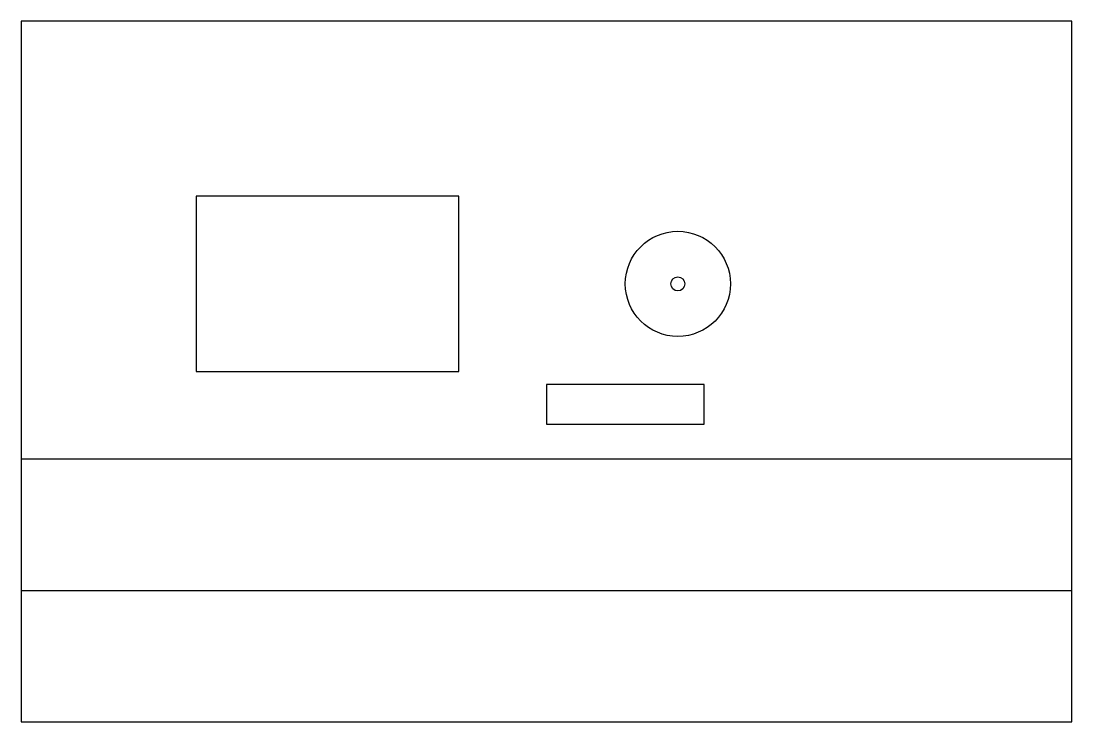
# Model space of a CAD drawing. Header units: millimetres. Extents: x 0 to 12000, y 0 to 8000.
import ezdxf

# ---------------------------------------------------------------- set-up
doc = ezdxf.new("R2010")
doc.units = ezdxf.units.MM
doc.header["$MEASUREMENT"] = 0
doc.layers.add('MOBILIARIO', color=7, linetype='Continuous')
doc.layers.add('VEGETACION', color=7, linetype='Continuous')

msp = doc.modelspace()

# ---------------------------------------------------------------- linework, layer by layer
for points in [[(0, 0), (12000, 0), (12000, 8000), (0, 8000)], [(2000, 4000), (5000, 4000), (5000, 6000), (2000, 6000)], [(0, 1500), (12000, 1500), (12000, 3000), (0, 3000)]]:
    msp.add_lwpolyline(points, close=True)
at = {"layer": 'MOBILIARIO'}
msp.add_lwpolyline([(6000, 3400), (7800, 3400), (7800, 3850), (6000, 3850)], close=True, dxfattribs=at)
at = {"layer": 'VEGETACION'}
for radius in [600, 80]:
    msp.add_circle((7500, 5000), radius, dxfattribs=at)

doc.saveas('drawing.dxf')
